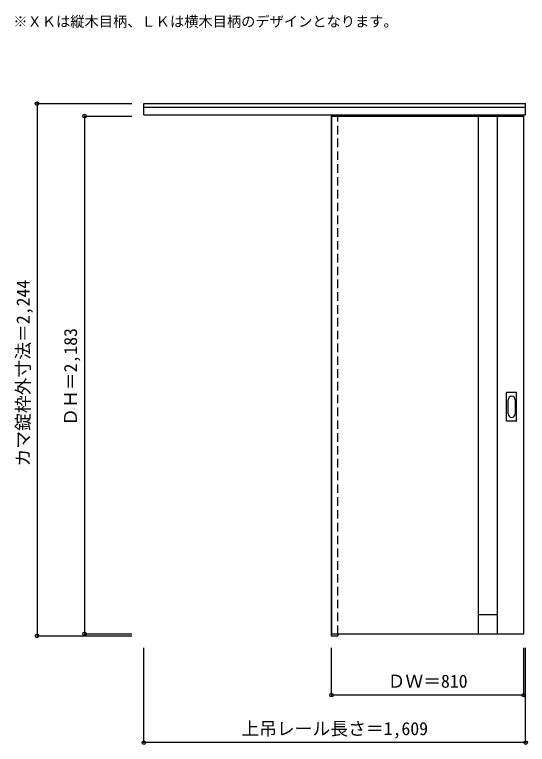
# Model space of a CAD drawing. Units: millimetres, scale not verified. Extents: x -1367 to 794, y -1335 to 1742.
import ezdxf
from ezdxf.enums import TextEntityAlignment as Align

# ---------------------------------------------------------------- set-up
doc = ezdxf.new("R2010")
doc.units = ezdxf.units.MM
doc.header["$LTSCALE"] = 30
doc.header["$PDMODE"] = 32
doc.header["$PDSIZE"] = 15
doc.linetypes.add('DASHED1', pattern=[1.8, 1.2, -0.6])
for name, color, linetype in [('0-0', 3, 'Continuous'), ('0-1_寸法', 7, 'Continuous'), ('0-2_文字', 7, 'Continuous')]:
    doc.layers.add(name, color=color, linetype=linetype)
doc.styles.add('ＭＳ ゴシック', font='')
doc.styles.get('ＭＳ ゴシック').set_extended_font_data('MS Gothic')

msp = doc.modelspace()

# ---------------------------------------------------------------- linework, layer by layer
at = {"layer": '0-0'}
for p, q in [((-822.39, 1318.84), (-822.39, 1366.34)), ((-822.39, 1366.34), (786.61, 1366.34)), ((786.61, 1318.84), (786.61, 1366.34)), ((-822.39, 1350.84), (786.61, 1350.84)), ((-822.39, 1318.84), (786.61, 1318.84)), ((-32.39, 1318.84), (-32.39, -877.66)), ((-31.39, 1313.84), (-31.39, -869.16)), ((-31.39, 1313.84), (778.61, 1313.84)), ((-4.39, 1313.84), (-4.39, 1318.84)), ((588.61, -869.16), (588.61, 1313.84)), ((668.61, -869.16), (668.61, 1313.84)), ((778.61, -869.16), (778.61, 1313.84)), ((706.61, 28.84), (706.61, 147.84)), ((708.11, 149.34), (747.11, 149.34)), ((748.61, 28.84), (748.61, 147.84)), ((747.11, 27.34), (708.11, 27.34)), ((-32.39, -877.66), (-4.39, -877.66)), ((-31.39, -869.16), (778.61, -869.16)), ((-4.39, -869.16), (-4.39, -877.66))]:
    msp.add_line(p, q, dxfattribs=at)
at = {"layer": '0-0', "color": 4, "linetype": 'DASHED1'}
for p, q in [((-31.39, 1313.84), (-31.39, 1309.84)), ((-4.39, -869.16), (-4.39, 1313.84))]:
    msp.add_line(p, q, dxfattribs=at)
at = {"layer": '0-0', "color": 7}
for p, q in [((712.61, 58.74), (712.61, 117.94)), ((742.61, 117.94), (742.61, 58.74)), ((668.61, -789.16), (588.61, -789.16))]:
    msp.add_line(p, q, dxfattribs=at)
at = {"layer": '0-0'}
for centre, start, end in [((708.11, 147.84), 90, 180), ((747.11, 147.84), 0, 90), ((708.11, 28.84), 180, 270), ((747.11, 28.84), 270, 0)]:
    msp.add_arc(centre, 1.5, start, end, dxfattribs=at)
at = {"layer": '0-0', "color": 7}
for centre, start, end in [((727.61, 117.94), 0, 180), ((727.61, 58.74), 180, 0)]:
    msp.add_arc(centre, 15, start, end, dxfattribs=at)
at = {"layer": '0-1_寸法', "color": 4}
for p, q in [((-1272.39, 1366.34), (-1272.39, -877.66)), ((-1272.39, 1366.34), (-872.39, 1366.34)), ((-1072.39, 1313.84), (-1072.39, -869.16)), ((-1072.39, 1313.84), (-872.39, 1313.84)), ((-1272.39, -877.66), (-872.39, -877.66)), ((-1072.39, -869.16), (-872.39, -869.16)), ((-822.39, -1327.66), (-822.39, -927.66)), ((-31.39, -1127.66), (-31.39, -927.66)), ((778.61, -1127.66), (778.61, -927.66)), ((786.61, -1327.66), (786.61, -927.66)), ((778.61, -1127.66), (-31.39, -1127.66)), ((786.61, -1327.66), (-822.39, -1327.66))]:
    msp.add_line(p, q, dxfattribs=at)
at = {"layer": '0-1_寸法'}
for p in [(-1272.39, 1366.34), (-1072.39, 1313.84), (-1272.39, -877.66), (-1072.39, -869.16), (-31.39, -1127.66), (778.61, -1127.66), (-822.39, -1327.66), (786.61, -1327.66)]:
    msp.add_point(p, dxfattribs=at)

# ---------------------------------------------------------------- texts
at = {"layer": '0-1_寸法', "style": 'ＭＳ ゴシック'}
for s, p in [('カマ錠枠外寸法＝2,244', (-1287.39, -163.41)), ('ＤＨ＝2,183', (-1087.39, 8.09))]:
    msp.add_text(s, height=54.99, rotation=90, dxfattribs=at).set_placement(p, align=Align.BOTTOM_LEFT)
for s, p in [('ＤＷ＝810', (204.86, -1112.66)), ('上吊レール長さ＝1,609', (-411.64, -1312.66))]:
    msp.add_text(s, height=54.99, dxfattribs=at).set_placement(p, align=Align.BOTTOM_LEFT)
at = {"layer": '0-2_文字', "style": 'ＭＳ ゴシック'}
msp.add_text('※ＸＫは縦木目柄、ＬＫは横木目柄のデザインとなります。', height=43.99, dxfattribs=at).set_placement((-1372.39, 1677.47), align=Align.BOTTOM_LEFT)

doc.saveas('drawing.dxf')
